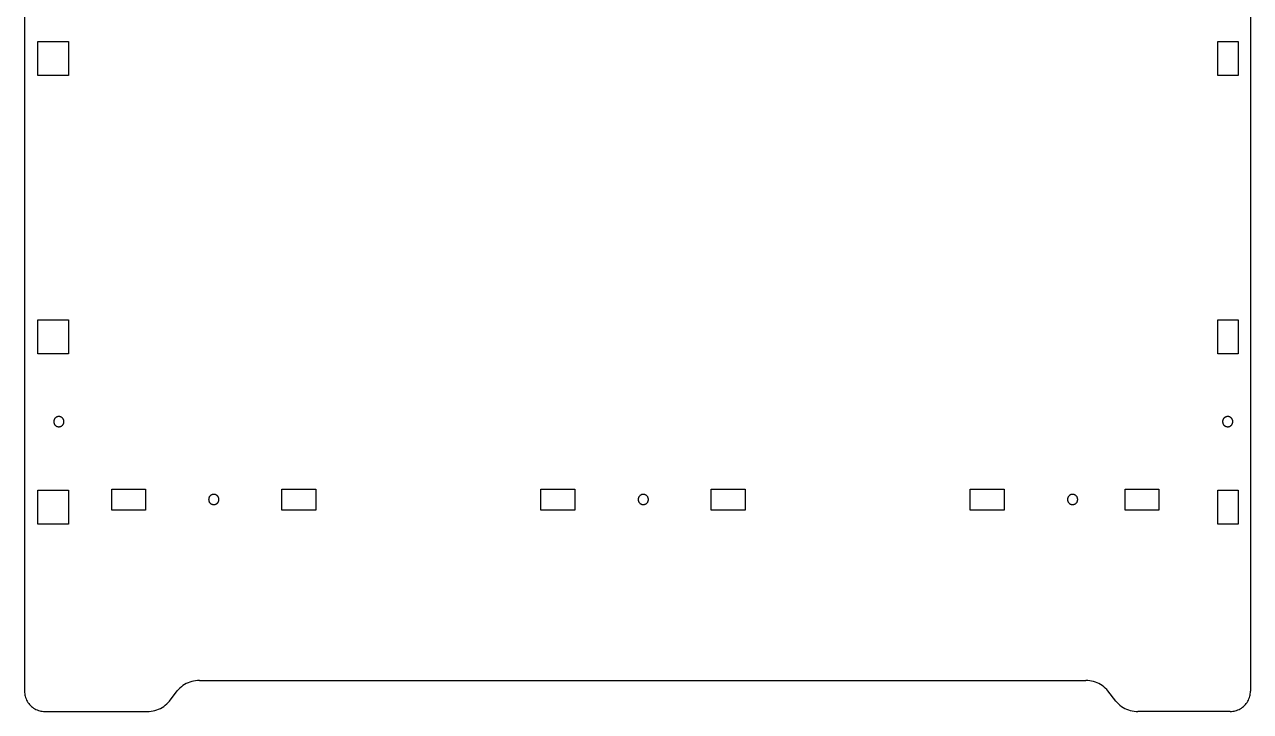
# Model space of a CAD drawing. Header units: metres. Extents: x 1293 to 1656, y -3 to 2553.
# Drawn here: x 1296.5 to 1656.5, y 1248.2 to 1449.9 of the extents above; entities that cross this region are included whole.
import ezdxf

# ---------------------------------------------------------------- set-up
doc = ezdxf.new("R2010")
doc.units = ezdxf.units.M

msp = doc.modelspace()

# ---------------------------------------------------------------- linework, layer by layer
at = {"layer": '6mm'}
for p, q in [((1296.46, 1635.51), (1296.46, 1254.2)), ((1656.46, 1635.51), (1656.46, 1254.2)), ((1300.34, 1444.92), (1309.34, 1444.92)), ((1300.34, 1434.92), (1300.34, 1444.92)), ((1309.34, 1444.92), (1309.34, 1434.92)), ((1646.84, 1444.92), (1652.86, 1444.92)), ((1646.84, 1434.92), (1646.84, 1444.92)), ((1652.86, 1444.92), (1652.86, 1434.92)), ((1309.34, 1434.92), (1300.34, 1434.92)), ((1652.86, 1434.92), (1646.84, 1434.92)), ((1300.34, 1363.19), (1309.34, 1363.19)), ((1300.34, 1353.19), (1300.34, 1363.19)), ((1309.34, 1363.19), (1309.34, 1353.19)), ((1646.84, 1363.19), (1652.86, 1363.19)), ((1646.84, 1353.19), (1646.84, 1363.19)), ((1652.86, 1363.19), (1652.86, 1353.19)), ((1309.34, 1353.19), (1300.34, 1353.19)), ((1652.86, 1353.19), (1646.84, 1353.19)), ((1305.05, 1333.38), (1305.04, 1333.28)), ((1305.04, 1333.28), (1305.05, 1333.18)), ((1305.07, 1333.57), (1305.05, 1333.48)), ((1305.05, 1333.48), (1305.05, 1333.38)), ((1305.05, 1333.18), (1305.05, 1333.09)), ((1305.05, 1333.09), (1305.07, 1332.99)), ((1305.09, 1333.67), (1305.07, 1333.57)), ((1305.07, 1332.99), (1305.09, 1332.89)), ((1305.12, 1333.76), (1305.09, 1333.67)), ((1305.09, 1332.89), (1305.12, 1332.8)), ((1305.16, 1333.86), (1305.12, 1333.76)), ((1305.12, 1332.8), (1305.16, 1332.71)), ((1305.2, 1333.94), (1305.16, 1333.86)), ((1305.16, 1332.71), (1305.2, 1332.62)), ((1305.24, 1334.03), (1305.2, 1333.94)), ((1305.2, 1332.62), (1305.24, 1332.53)), ((1305.29, 1334.11), (1305.24, 1334.03)), ((1305.24, 1332.53), (1305.29, 1332.45)), ((1305.35, 1334.19), (1305.29, 1334.11)), ((1305.29, 1332.45), (1305.35, 1332.37)), ((1305.41, 1334.27), (1305.35, 1334.19)), ((1305.35, 1332.37), (1305.41, 1332.29)), ((1305.48, 1334.34), (1305.41, 1334.27)), ((1305.41, 1332.29), (1305.48, 1332.22)), ((1305.55, 1334.41), (1305.48, 1334.34)), ((1305.48, 1332.22), (1305.55, 1332.15)), ((1305.63, 1334.47), (1305.55, 1334.41)), ((1305.55, 1332.15), (1305.63, 1332.09)), ((1305.71, 1334.53), (1305.63, 1334.47)), ((1305.63, 1332.09), (1305.71, 1332.03)), ((1305.79, 1334.58), (1305.71, 1334.53)), ((1305.71, 1332.03), (1305.79, 1331.98)), ((1305.88, 1334.63), (1305.79, 1334.58)), ((1305.97, 1334.67), (1305.88, 1334.63)), ((1306.06, 1334.7), (1305.97, 1334.67)), ((1306.15, 1334.73), (1306.06, 1334.7)), ((1306.25, 1334.75), (1306.15, 1334.73)), ((1306.35, 1334.77), (1306.25, 1334.75)), ((1306.44, 1334.78), (1306.35, 1334.77)), ((1306.54, 1334.78), (1306.44, 1334.78)), ((1306.64, 1334.78), (1306.54, 1334.78)), ((1306.74, 1334.77), (1306.64, 1334.78)), ((1306.83, 1334.75), (1306.74, 1334.77)), ((1306.93, 1334.73), (1306.83, 1334.75)), ((1307.02, 1334.7), (1306.93, 1334.73)), ((1307.12, 1334.67), (1307.02, 1334.7)), ((1307.21, 1334.63), (1307.12, 1334.67)), ((1307.29, 1334.58), (1307.21, 1334.63)), ((1307.38, 1334.53), (1307.29, 1334.58)), ((1307.29, 1331.98), (1307.38, 1332.03)), ((1307.46, 1334.47), (1307.38, 1334.53)), ((1307.38, 1332.03), (1307.46, 1332.09)), ((1307.53, 1334.41), (1307.46, 1334.47)), ((1307.46, 1332.09), (1307.53, 1332.15)), ((1307.6, 1334.34), (1307.53, 1334.41)), ((1307.53, 1332.15), (1307.6, 1332.22)), ((1307.67, 1334.27), (1307.6, 1334.34)), ((1307.6, 1332.22), (1307.67, 1332.29)), ((1307.73, 1334.19), (1307.67, 1334.27)), ((1307.67, 1332.29), (1307.73, 1332.37)), ((1307.79, 1334.11), (1307.73, 1334.19)), ((1307.73, 1332.37), (1307.79, 1332.45)), ((1307.84, 1334.03), (1307.79, 1334.11)), ((1307.79, 1332.45), (1307.84, 1332.53)), ((1307.89, 1333.94), (1307.84, 1334.03)), ((1307.84, 1332.53), (1307.89, 1332.62)), ((1307.93, 1333.86), (1307.89, 1333.94)), ((1307.89, 1332.62), (1307.93, 1332.71)), ((1307.96, 1333.76), (1307.93, 1333.86)), ((1307.93, 1332.71), (1307.96, 1332.8)), ((1307.99, 1333.67), (1307.96, 1333.76)), ((1307.96, 1332.8), (1307.99, 1332.89)), ((1308.01, 1333.57), (1307.99, 1333.67)), ((1307.99, 1332.89), (1308.01, 1332.99)), ((1308.03, 1333.48), (1308.01, 1333.57)), ((1308.01, 1332.99), (1308.03, 1333.09)), ((1308.04, 1333.38), (1308.03, 1333.48)), ((1308.03, 1333.09), (1308.04, 1333.18)), ((1308.04, 1333.28), (1308.04, 1333.38)), ((1308.04, 1333.18), (1308.04, 1333.28)), ((1648.28, 1333.48), (1648.27, 1333.38)), ((1648.27, 1333.38), (1648.27, 1333.28)), ((1648.27, 1333.28), (1648.27, 1333.18)), ((1648.27, 1333.18), (1648.28, 1333.09)), ((1648.3, 1333.57), (1648.28, 1333.48)), ((1648.28, 1333.09), (1648.3, 1332.99)), ((1648.32, 1333.67), (1648.3, 1333.57)), ((1648.3, 1332.99), (1648.32, 1332.89)), ((1648.35, 1333.76), (1648.32, 1333.67)), ((1648.32, 1332.89), (1648.35, 1332.8)), ((1648.39, 1333.86), (1648.35, 1333.76)), ((1648.35, 1332.8), (1648.39, 1332.71)), ((1648.43, 1333.94), (1648.39, 1333.86)), ((1648.39, 1332.71), (1648.43, 1332.62)), ((1648.47, 1334.03), (1648.43, 1333.94)), ((1648.43, 1332.62), (1648.47, 1332.53)), ((1648.52, 1334.11), (1648.47, 1334.03)), ((1648.47, 1332.53), (1648.52, 1332.45)), ((1648.58, 1334.19), (1648.52, 1334.11)), ((1648.52, 1332.45), (1648.58, 1332.37)), ((1648.64, 1334.27), (1648.58, 1334.19)), ((1648.58, 1332.37), (1648.64, 1332.29)), ((1648.71, 1334.34), (1648.64, 1334.27)), ((1648.64, 1332.29), (1648.71, 1332.22)), ((1648.78, 1334.41), (1648.71, 1334.34)), ((1648.71, 1332.22), (1648.78, 1332.15)), ((1648.86, 1334.47), (1648.78, 1334.41)), ((1648.78, 1332.15), (1648.86, 1332.09)), ((1648.94, 1334.53), (1648.86, 1334.47)), ((1648.86, 1332.09), (1648.94, 1332.03)), ((1649.02, 1334.58), (1648.94, 1334.53)), ((1648.94, 1332.03), (1649.02, 1331.98)), ((1649.11, 1334.63), (1649.02, 1334.58)), ((1649.2, 1334.67), (1649.11, 1334.63)), ((1649.29, 1334.7), (1649.2, 1334.67)), ((1649.38, 1334.73), (1649.29, 1334.7)), ((1649.48, 1334.75), (1649.38, 1334.73)), ((1649.58, 1334.77), (1649.48, 1334.75)), ((1649.67, 1334.78), (1649.58, 1334.77)), ((1649.77, 1334.78), (1649.67, 1334.78)), ((1649.87, 1334.78), (1649.77, 1334.78)), ((1649.97, 1334.77), (1649.87, 1334.78)), ((1650.06, 1334.75), (1649.97, 1334.77)), ((1650.16, 1334.73), (1650.06, 1334.75)), ((1650.25, 1334.7), (1650.16, 1334.73)), ((1650.35, 1334.67), (1650.25, 1334.7)), ((1650.43, 1334.63), (1650.35, 1334.67)), ((1650.52, 1334.58), (1650.43, 1334.63)), ((1650.6, 1334.53), (1650.52, 1334.58)), ((1650.52, 1331.98), (1650.6, 1332.03)), ((1650.68, 1334.47), (1650.6, 1334.53)), ((1650.6, 1332.03), (1650.68, 1332.09)), ((1650.76, 1334.41), (1650.68, 1334.47)), ((1650.68, 1332.09), (1650.76, 1332.15)), ((1650.83, 1334.34), (1650.76, 1334.41)), ((1650.76, 1332.15), (1650.83, 1332.22)), ((1650.9, 1334.27), (1650.83, 1334.34)), ((1650.83, 1332.22), (1650.9, 1332.29)), ((1650.96, 1334.19), (1650.9, 1334.27)), ((1650.9, 1332.29), (1650.96, 1332.37)), ((1651.02, 1334.11), (1650.96, 1334.19)), ((1650.96, 1332.37), (1651.02, 1332.45)), ((1651.07, 1334.03), (1651.02, 1334.11)), ((1651.02, 1332.45), (1651.07, 1332.53)), ((1651.12, 1333.94), (1651.07, 1334.03)), ((1651.07, 1332.53), (1651.12, 1332.62)), ((1651.16, 1333.86), (1651.12, 1333.94)), ((1651.12, 1332.62), (1651.16, 1332.71)), ((1651.19, 1333.76), (1651.16, 1333.86)), ((1651.16, 1332.71), (1651.19, 1332.8)), ((1651.22, 1333.67), (1651.19, 1333.76)), ((1651.19, 1332.8), (1651.22, 1332.89)), ((1651.24, 1333.57), (1651.22, 1333.67)), ((1651.22, 1332.89), (1651.24, 1332.99)), ((1651.26, 1333.48), (1651.24, 1333.57)), ((1651.24, 1332.99), (1651.26, 1333.09)), ((1651.27, 1333.38), (1651.26, 1333.48)), ((1651.26, 1333.09), (1651.27, 1333.18)), ((1651.27, 1333.28), (1651.27, 1333.38)), ((1651.27, 1333.18), (1651.27, 1333.28)), ((1305.79, 1331.98), (1305.88, 1331.94)), ((1305.88, 1331.94), (1305.97, 1331.9)), ((1305.97, 1331.9), (1306.06, 1331.86)), ((1306.06, 1331.86), (1306.15, 1331.83)), ((1306.15, 1331.83), (1306.25, 1331.81)), ((1306.25, 1331.81), (1306.35, 1331.79)), ((1306.35, 1331.79), (1306.44, 1331.78)), ((1306.44, 1331.78), (1306.54, 1331.78)), ((1306.54, 1331.78), (1306.64, 1331.78)), ((1306.64, 1331.78), (1306.74, 1331.79)), ((1306.74, 1331.79), (1306.83, 1331.81)), ((1306.83, 1331.81), (1306.93, 1331.83)), ((1306.93, 1331.83), (1307.02, 1331.86)), ((1307.02, 1331.86), (1307.12, 1331.9)), ((1307.12, 1331.9), (1307.21, 1331.94)), ((1307.21, 1331.94), (1307.29, 1331.98)), ((1649.02, 1331.98), (1649.11, 1331.94)), ((1649.11, 1331.94), (1649.2, 1331.9)), ((1649.2, 1331.9), (1649.29, 1331.86)), ((1649.29, 1331.86), (1649.38, 1331.83)), ((1649.38, 1331.83), (1649.48, 1331.81)), ((1649.48, 1331.81), (1649.58, 1331.79)), ((1649.58, 1331.79), (1649.67, 1331.78)), ((1649.67, 1331.78), (1649.77, 1331.78)), ((1649.77, 1331.78), (1649.87, 1331.78)), ((1649.87, 1331.78), (1649.97, 1331.79)), ((1649.97, 1331.79), (1650.06, 1331.81)), ((1650.06, 1331.81), (1650.16, 1331.83)), ((1650.16, 1331.83), (1650.25, 1331.86)), ((1650.25, 1331.86), (1650.35, 1331.9)), ((1650.35, 1331.9), (1650.43, 1331.94)), ((1650.43, 1331.94), (1650.52, 1331.98)), ((1300.34, 1313.19), (1309.34, 1313.19)), ((1300.34, 1303.19), (1300.34, 1313.19)), ((1309.34, 1313.19), (1309.34, 1303.19)), ((1322.12, 1313.49), (1331.97, 1313.49)), ((1322.12, 1307.29), (1322.12, 1313.49)), ((1331.97, 1313.49), (1331.97, 1307.29)), ((1350.54, 1310.53), (1350.53, 1310.43)), ((1350.53, 1310.43), (1350.54, 1310.33)), ((1350.55, 1310.62), (1350.54, 1310.53)), ((1350.56, 1310.72), (1350.55, 1310.62)), ((1350.58, 1310.82), (1350.56, 1310.72)), ((1350.61, 1310.91), (1350.58, 1310.82)), ((1350.65, 1311), (1350.61, 1310.91)), ((1350.69, 1311.09), (1350.65, 1311)), ((1350.73, 1311.18), (1350.69, 1311.09)), ((1350.79, 1311.26), (1350.73, 1311.18)), ((1350.84, 1311.34), (1350.79, 1311.26)), ((1350.91, 1311.42), (1350.84, 1311.34)), ((1350.97, 1311.49), (1350.91, 1311.42)), ((1351.04, 1311.56), (1350.97, 1311.49)), ((1351.12, 1311.62), (1351.04, 1311.56)), ((1351.2, 1311.67), (1351.12, 1311.62)), ((1351.28, 1311.73), (1351.2, 1311.67)), ((1351.37, 1311.77), (1351.28, 1311.73)), ((1351.46, 1311.81), (1351.37, 1311.77)), ((1351.55, 1311.85), (1351.46, 1311.81)), ((1351.65, 1311.88), (1351.55, 1311.85)), ((1351.74, 1311.9), (1351.65, 1311.88)), ((1351.84, 1311.91), (1351.74, 1311.9)), ((1351.94, 1311.92), (1351.84, 1311.91)), ((1352.03, 1311.93), (1351.94, 1311.92)), ((1352.13, 1311.92), (1352.03, 1311.93)), ((1352.23, 1311.91), (1352.13, 1311.92)), ((1352.33, 1311.9), (1352.23, 1311.91)), ((1352.42, 1311.88), (1352.33, 1311.9)), ((1352.52, 1311.85), (1352.42, 1311.88)), ((1352.61, 1311.81), (1352.52, 1311.85)), ((1352.7, 1311.77), (1352.61, 1311.81)), ((1352.78, 1311.73), (1352.7, 1311.77)), ((1352.87, 1311.67), (1352.78, 1311.73)), ((1352.95, 1311.62), (1352.87, 1311.67)), ((1353.02, 1311.56), (1352.95, 1311.62)), ((1353.09, 1311.49), (1353.02, 1311.56)), ((1353.16, 1311.42), (1353.09, 1311.49)), ((1353.22, 1311.34), (1353.16, 1311.42)), ((1353.28, 1311.26), (1353.22, 1311.34)), ((1353.33, 1311.18), (1353.28, 1311.26)), ((1353.38, 1311.09), (1353.33, 1311.18)), ((1353.42, 1311), (1353.38, 1311.09)), ((1353.45, 1310.91), (1353.42, 1311)), ((1353.48, 1310.82), (1353.45, 1310.91)), ((1353.51, 1310.72), (1353.48, 1310.82)), ((1353.52, 1310.62), (1353.51, 1310.72)), ((1353.53, 1310.53), (1353.52, 1310.62)), ((1353.53, 1310.43), (1353.53, 1310.53)), ((1353.53, 1310.33), (1353.53, 1310.43)), ((1372.02, 1313.49), (1381.97, 1313.49)), ((1372.02, 1307.29), (1372.02, 1313.49)), ((1381.97, 1313.49), (1381.97, 1307.29)), ((1448.09, 1313.49), (1458.06, 1313.49)), ((1448.09, 1307.29), (1448.09, 1313.49)), ((1458.06, 1313.49), (1458.06, 1307.29)), ((1476.67, 1310.62), (1476.66, 1310.53)), ((1476.66, 1310.53), (1476.66, 1310.43)), ((1476.66, 1310.43), (1476.66, 1310.33)), ((1476.69, 1310.72), (1476.67, 1310.62)), ((1476.71, 1310.82), (1476.69, 1310.72)), ((1476.74, 1310.91), (1476.71, 1310.82)), ((1476.77, 1311), (1476.74, 1310.91)), ((1476.81, 1311.09), (1476.77, 1311)), ((1476.86, 1311.18), (1476.81, 1311.09)), ((1476.91, 1311.26), (1476.86, 1311.18)), ((1476.97, 1311.34), (1476.91, 1311.26)), ((1477.03, 1311.42), (1476.97, 1311.34)), ((1477.1, 1311.49), (1477.03, 1311.42)), ((1477.17, 1311.56), (1477.1, 1311.49)), ((1477.25, 1311.62), (1477.17, 1311.56)), ((1477.33, 1311.67), (1477.25, 1311.62)), ((1477.41, 1311.73), (1477.33, 1311.67)), ((1477.5, 1311.77), (1477.41, 1311.73)), ((1477.59, 1311.81), (1477.5, 1311.77)), ((1477.68, 1311.85), (1477.59, 1311.81)), ((1477.77, 1311.88), (1477.68, 1311.85)), ((1477.87, 1311.9), (1477.77, 1311.88)), ((1477.96, 1311.91), (1477.87, 1311.9)), ((1478.06, 1311.92), (1477.96, 1311.91)), ((1478.16, 1311.93), (1478.06, 1311.92)), ((1478.26, 1311.92), (1478.16, 1311.93)), ((1478.35, 1311.91), (1478.26, 1311.92)), ((1478.45, 1311.9), (1478.35, 1311.91)), ((1478.55, 1311.88), (1478.45, 1311.9)), ((1478.64, 1311.85), (1478.55, 1311.88)), ((1478.73, 1311.81), (1478.64, 1311.85)), ((1478.82, 1311.77), (1478.73, 1311.81)), ((1478.91, 1311.73), (1478.82, 1311.77)), ((1478.99, 1311.67), (1478.91, 1311.73)), ((1479.07, 1311.62), (1478.99, 1311.67)), ((1479.15, 1311.56), (1479.07, 1311.62)), ((1479.22, 1311.49), (1479.15, 1311.56)), ((1479.29, 1311.42), (1479.22, 1311.49)), ((1479.35, 1311.34), (1479.29, 1311.42)), ((1479.41, 1311.26), (1479.35, 1311.34)), ((1479.46, 1311.18), (1479.41, 1311.26)), ((1479.5, 1311.09), (1479.46, 1311.18)), ((1479.54, 1311), (1479.5, 1311.09)), ((1479.58, 1310.91), (1479.54, 1311)), ((1479.61, 1310.82), (1479.58, 1310.91)), ((1479.63, 1310.72), (1479.61, 1310.82)), ((1479.65, 1310.62), (1479.63, 1310.72)), ((1479.66, 1310.53), (1479.65, 1310.62)), ((1479.66, 1310.43), (1479.66, 1310.53)), ((1479.66, 1310.33), (1479.66, 1310.43)), ((1498.09, 1313.49), (1508.06, 1313.49)), ((1498.09, 1307.29), (1498.09, 1313.49)), ((1508.06, 1313.49), (1508.06, 1307.29)), ((1574.16, 1313.49), (1584.16, 1313.49)), ((1574.16, 1307.29), (1574.16, 1313.49)), ((1584.16, 1313.49), (1584.16, 1307.29)), ((1602.74, 1310.62), (1602.73, 1310.53)), ((1602.73, 1310.53), (1602.73, 1310.43)), ((1602.73, 1310.43), (1602.73, 1310.33)), ((1602.76, 1310.72), (1602.74, 1310.62)), ((1602.78, 1310.82), (1602.76, 1310.72)), ((1602.81, 1310.91), (1602.78, 1310.82)), ((1602.84, 1311), (1602.81, 1310.91)), ((1602.88, 1311.09), (1602.84, 1311)), ((1602.93, 1311.18), (1602.88, 1311.09)), ((1602.98, 1311.26), (1602.93, 1311.18)), ((1603.04, 1311.34), (1602.98, 1311.26)), ((1603.1, 1311.42), (1603.04, 1311.34)), ((1603.17, 1311.49), (1603.1, 1311.42)), ((1603.24, 1311.56), (1603.17, 1311.49)), ((1603.31, 1311.62), (1603.24, 1311.56)), ((1603.39, 1311.67), (1603.31, 1311.62)), ((1603.48, 1311.73), (1603.39, 1311.67)), ((1603.56, 1311.77), (1603.48, 1311.73)), ((1603.65, 1311.81), (1603.56, 1311.77)), ((1603.74, 1311.85), (1603.65, 1311.81)), ((1603.84, 1311.88), (1603.74, 1311.85)), ((1603.93, 1311.9), (1603.84, 1311.88)), ((1604.03, 1311.91), (1603.93, 1311.9)), ((1604.13, 1311.92), (1604.03, 1311.91)), ((1604.23, 1311.93), (1604.13, 1311.92)), ((1604.32, 1311.92), (1604.23, 1311.93)), ((1604.42, 1311.91), (1604.32, 1311.92)), ((1604.52, 1311.9), (1604.42, 1311.91)), ((1604.61, 1311.88), (1604.52, 1311.9)), ((1604.71, 1311.85), (1604.61, 1311.88)), ((1604.8, 1311.81), (1604.71, 1311.85)), ((1604.89, 1311.77), (1604.8, 1311.81)), ((1604.98, 1311.73), (1604.89, 1311.77)), ((1605.06, 1311.67), (1604.98, 1311.73)), ((1605.14, 1311.62), (1605.06, 1311.67)), ((1605.22, 1311.56), (1605.14, 1311.62)), ((1605.29, 1311.49), (1605.22, 1311.56)), ((1605.35, 1311.42), (1605.29, 1311.49)), ((1605.42, 1311.34), (1605.35, 1311.42)), ((1605.47, 1311.26), (1605.42, 1311.34)), ((1605.53, 1311.18), (1605.47, 1311.26)), ((1605.57, 1311.09), (1605.53, 1311.18)), ((1605.61, 1311), (1605.57, 1311.09)), ((1605.65, 1310.91), (1605.61, 1311)), ((1605.68, 1310.82), (1605.65, 1310.91)), ((1605.7, 1310.72), (1605.68, 1310.82)), ((1605.71, 1310.62), (1605.7, 1310.72)), ((1605.72, 1310.53), (1605.71, 1310.62)), ((1605.73, 1310.43), (1605.72, 1310.53)), ((1605.72, 1310.33), (1605.73, 1310.43)), ((1619.69, 1313.49), (1629.54, 1313.49)), ((1619.69, 1307.29), (1619.69, 1313.49)), ((1629.54, 1313.49), (1629.54, 1307.29)), ((1646.84, 1313.19), (1652.86, 1313.19)), ((1646.84, 1303.19), (1646.84, 1313.19)), ((1652.86, 1313.19), (1652.86, 1303.19)), ((1331.97, 1307.29), (1322.12, 1307.29)), ((1350.54, 1310.33), (1350.55, 1310.23)), ((1350.55, 1310.23), (1350.56, 1310.13)), ((1350.56, 1310.13), (1350.58, 1310.04)), ((1350.58, 1310.04), (1350.61, 1309.95)), ((1350.61, 1309.95), (1350.65, 1309.85)), ((1350.65, 1309.85), (1350.69, 1309.76)), ((1350.69, 1309.76), (1350.73, 1309.68)), ((1350.73, 1309.68), (1350.79, 1309.59)), ((1350.79, 1309.59), (1350.84, 1309.51)), ((1350.84, 1309.51), (1350.91, 1309.44)), ((1350.91, 1309.44), (1350.97, 1309.37)), ((1350.97, 1309.37), (1351.04, 1309.3)), ((1351.04, 1309.3), (1351.12, 1309.24)), ((1351.12, 1309.24), (1351.2, 1309.18)), ((1351.2, 1309.18), (1351.28, 1309.13)), ((1351.28, 1309.13), (1351.37, 1309.08)), ((1351.37, 1309.08), (1351.46, 1309.04)), ((1351.46, 1309.04), (1351.55, 1309.01)), ((1351.55, 1309.01), (1351.65, 1308.98)), ((1351.65, 1308.98), (1351.74, 1308.96)), ((1351.74, 1308.96), (1351.84, 1308.94)), ((1351.84, 1308.94), (1351.94, 1308.93)), ((1351.94, 1308.93), (1352.03, 1308.93)), ((1352.03, 1308.93), (1352.13, 1308.93)), ((1352.13, 1308.93), (1352.23, 1308.94)), ((1352.23, 1308.94), (1352.33, 1308.96)), ((1352.33, 1308.96), (1352.42, 1308.98)), ((1352.42, 1308.98), (1352.52, 1309.01)), ((1352.52, 1309.01), (1352.61, 1309.04)), ((1352.61, 1309.04), (1352.7, 1309.08)), ((1352.7, 1309.08), (1352.78, 1309.13)), ((1352.78, 1309.13), (1352.87, 1309.18)), ((1352.87, 1309.18), (1352.95, 1309.24)), ((1352.95, 1309.24), (1353.02, 1309.3)), ((1353.02, 1309.3), (1353.09, 1309.37)), ((1353.09, 1309.37), (1353.16, 1309.44)), ((1353.16, 1309.44), (1353.22, 1309.51)), ((1353.22, 1309.51), (1353.28, 1309.59)), ((1353.28, 1309.59), (1353.33, 1309.68)), ((1353.33, 1309.68), (1353.38, 1309.76)), ((1353.38, 1309.76), (1353.42, 1309.85)), ((1353.42, 1309.85), (1353.45, 1309.95)), ((1353.45, 1309.95), (1353.48, 1310.04)), ((1353.48, 1310.04), (1353.51, 1310.13)), ((1353.51, 1310.13), (1353.52, 1310.23)), ((1353.52, 1310.23), (1353.53, 1310.33)), ((1381.97, 1307.29), (1372.02, 1307.29)), ((1458.06, 1307.29), (1448.09, 1307.29)), ((1476.66, 1310.33), (1476.67, 1310.23)), ((1476.67, 1310.23), (1476.69, 1310.13)), ((1476.69, 1310.13), (1476.71, 1310.04)), ((1476.71, 1310.04), (1476.74, 1309.95)), ((1476.74, 1309.95), (1476.77, 1309.85)), ((1476.77, 1309.85), (1476.81, 1309.76)), ((1476.81, 1309.76), (1476.86, 1309.68)), ((1476.86, 1309.68), (1476.91, 1309.59)), ((1476.91, 1309.59), (1476.97, 1309.51)), ((1476.97, 1309.51), (1477.03, 1309.44)), ((1477.03, 1309.44), (1477.1, 1309.37)), ((1477.1, 1309.37), (1477.17, 1309.3)), ((1477.17, 1309.3), (1477.25, 1309.24)), ((1477.25, 1309.24), (1477.33, 1309.18)), ((1477.33, 1309.18), (1477.41, 1309.13)), ((1477.41, 1309.13), (1477.5, 1309.08)), ((1477.5, 1309.08), (1477.59, 1309.04)), ((1477.59, 1309.04), (1477.68, 1309.01)), ((1477.68, 1309.01), (1477.77, 1308.98)), ((1477.77, 1308.98), (1477.87, 1308.96)), ((1477.87, 1308.96), (1477.96, 1308.94)), ((1477.96, 1308.94), (1478.06, 1308.93)), ((1478.06, 1308.93), (1478.16, 1308.93)), ((1478.16, 1308.93), (1478.26, 1308.93)), ((1478.26, 1308.93), (1478.35, 1308.94)), ((1478.35, 1308.94), (1478.45, 1308.96)), ((1478.45, 1308.96), (1478.55, 1308.98)), ((1478.55, 1308.98), (1478.64, 1309.01)), ((1478.64, 1309.01), (1478.73, 1309.04)), ((1478.73, 1309.04), (1478.82, 1309.08)), ((1478.82, 1309.08), (1478.91, 1309.13)), ((1478.91, 1309.13), (1478.99, 1309.18)), ((1478.99, 1309.18), (1479.07, 1309.24)), ((1479.07, 1309.24), (1479.15, 1309.3)), ((1479.15, 1309.3), (1479.22, 1309.37)), ((1479.22, 1309.37), (1479.29, 1309.44)), ((1479.29, 1309.44), (1479.35, 1309.51)), ((1479.35, 1309.51), (1479.41, 1309.59)), ((1479.41, 1309.59), (1479.46, 1309.68)), ((1479.46, 1309.68), (1479.5, 1309.76)), ((1479.5, 1309.76), (1479.54, 1309.85)), ((1479.54, 1309.85), (1479.58, 1309.95)), ((1479.58, 1309.95), (1479.61, 1310.04)), ((1479.61, 1310.04), (1479.63, 1310.13)), ((1479.63, 1310.13), (1479.65, 1310.23)), ((1479.65, 1310.23), (1479.66, 1310.33)), ((1508.06, 1307.29), (1498.09, 1307.29)), ((1584.16, 1307.29), (1574.16, 1307.29)), ((1602.73, 1310.33), (1602.74, 1310.23)), ((1602.74, 1310.23), (1602.76, 1310.13)), ((1602.76, 1310.13), (1602.78, 1310.04)), ((1602.78, 1310.04), (1602.81, 1309.95)), ((1602.81, 1309.95), (1602.84, 1309.85)), ((1602.84, 1309.85), (1602.88, 1309.76)), ((1602.88, 1309.76), (1602.93, 1309.68)), ((1602.93, 1309.68), (1602.98, 1309.59)), ((1602.98, 1309.59), (1603.04, 1309.51)), ((1603.04, 1309.51), (1603.1, 1309.44)), ((1603.1, 1309.44), (1603.17, 1309.37)), ((1603.17, 1309.37), (1603.24, 1309.3)), ((1603.24, 1309.3), (1603.31, 1309.24)), ((1603.31, 1309.24), (1603.39, 1309.18)), ((1603.39, 1309.18), (1603.48, 1309.13)), ((1603.48, 1309.13), (1603.56, 1309.08)), ((1603.56, 1309.08), (1603.65, 1309.04)), ((1603.65, 1309.04), (1603.74, 1309.01)), ((1603.74, 1309.01), (1603.84, 1308.98)), ((1603.84, 1308.98), (1603.93, 1308.96)), ((1603.93, 1308.96), (1604.03, 1308.94)), ((1604.03, 1308.94), (1604.13, 1308.93)), ((1604.13, 1308.93), (1604.23, 1308.93)), ((1604.23, 1308.93), (1604.32, 1308.93)), ((1604.32, 1308.93), (1604.42, 1308.94)), ((1604.42, 1308.94), (1604.52, 1308.96)), ((1604.52, 1308.96), (1604.61, 1308.98)), ((1604.61, 1308.98), (1604.71, 1309.01)), ((1604.71, 1309.01), (1604.8, 1309.04)), ((1604.8, 1309.04), (1604.89, 1309.08)), ((1604.89, 1309.08), (1604.98, 1309.13)), ((1604.98, 1309.13), (1605.06, 1309.18)), ((1605.06, 1309.18), (1605.14, 1309.24)), ((1605.14, 1309.24), (1605.22, 1309.3)), ((1605.22, 1309.3), (1605.29, 1309.37)), ((1605.29, 1309.37), (1605.35, 1309.44)), ((1605.35, 1309.44), (1605.42, 1309.51)), ((1605.42, 1309.51), (1605.47, 1309.59)), ((1605.47, 1309.59), (1605.53, 1309.68)), ((1605.53, 1309.68), (1605.57, 1309.76)), ((1605.57, 1309.76), (1605.61, 1309.85)), ((1605.61, 1309.85), (1605.65, 1309.95)), ((1605.65, 1309.95), (1605.68, 1310.04)), ((1605.68, 1310.04), (1605.7, 1310.13)), ((1605.7, 1310.13), (1605.71, 1310.23)), ((1605.71, 1310.23), (1605.72, 1310.33)), ((1629.54, 1307.29), (1619.69, 1307.29)), ((1309.34, 1303.19), (1300.34, 1303.19)), ((1652.86, 1303.19), (1646.84, 1303.19)), ((1344.48, 1256.61), (1343.97, 1256.37)), ((1345.02, 1256.82), (1344.48, 1256.61)), ((1345.56, 1256.99), (1345.02, 1256.82)), ((1346.12, 1257.12), (1345.56, 1256.99)), ((1346.68, 1257.22), (1346.12, 1257.12)), ((1347.25, 1257.28), (1346.68, 1257.22)), ((1347.82, 1257.29), (1347.25, 1257.28)), ((1347.82, 1257.29), (1608.11, 1257.29)), ((1608.68, 1257.28), (1608.11, 1257.29)), ((1609.24, 1257.22), (1608.68, 1257.28)), ((1609.81, 1257.12), (1609.24, 1257.22)), ((1610.36, 1256.99), (1609.81, 1257.12)), ((1610.91, 1256.82), (1610.36, 1256.99)), ((1611.44, 1256.61), (1610.91, 1256.82)), ((1611.95, 1256.37), (1611.44, 1256.61)), ((1296.46, 1254.2), (1296.47, 1253.81)), ((1296.47, 1253.81), (1296.51, 1253.42)), ((1296.51, 1253.42), (1296.58, 1253.03)), ((1296.58, 1253.03), (1296.66, 1252.65)), ((1339.01, 1251.24), (1341.3, 1254.26)), ((1341.69, 1254.68), (1341.3, 1254.26)), ((1342.09, 1255.08), (1341.69, 1254.68)), ((1342.53, 1255.45), (1342.09, 1255.08)), ((1342.99, 1255.79), (1342.53, 1255.45)), ((1343.47, 1256.1), (1342.99, 1255.79)), ((1343.97, 1256.37), (1343.47, 1256.1)), ((1612.45, 1256.1), (1611.95, 1256.37)), ((1612.93, 1255.79), (1612.45, 1256.1)), ((1613.39, 1255.45), (1612.93, 1255.79)), ((1613.83, 1255.08), (1613.39, 1255.45)), ((1614.24, 1254.68), (1613.83, 1255.08)), ((1614.62, 1254.26), (1614.24, 1254.68)), ((1616.91, 1251.24), (1614.62, 1254.26)), ((1656.26, 1252.65), (1656.35, 1253.03)), ((1656.35, 1253.03), (1656.41, 1253.42)), ((1656.41, 1253.42), (1656.45, 1253.81)), ((1656.45, 1253.81), (1656.46, 1254.2)), ((1296.66, 1252.65), (1296.78, 1252.27)), ((1296.78, 1252.27), (1296.92, 1251.91)), ((1296.92, 1251.91), (1297.08, 1251.55)), ((1297.08, 1251.55), (1297.26, 1251.2)), ((1297.26, 1251.2), (1297.47, 1250.87)), ((1297.47, 1250.87), (1297.7, 1250.55)), ((1297.7, 1250.55), (1297.95, 1250.25)), ((1297.95, 1250.25), (1298.22, 1249.96)), ((1298.22, 1249.96), (1298.5, 1249.69)), ((1298.5, 1249.69), (1298.81, 1249.44)), ((1298.81, 1249.44), (1299.13, 1249.21)), ((1299.13, 1249.21), (1299.46, 1249.01)), ((1336.35, 1249.12), (1336.85, 1249.4)), ((1336.85, 1249.4), (1337.33, 1249.71)), ((1337.33, 1249.71), (1337.78, 1250.05)), ((1337.78, 1250.05), (1338.22, 1250.42)), ((1338.22, 1250.42), (1338.63, 1250.81)), ((1338.63, 1250.81), (1339.01, 1251.24)), ((1616.91, 1251.24), (1617.29, 1250.81)), ((1617.29, 1250.81), (1617.7, 1250.42)), ((1617.7, 1250.42), (1618.14, 1250.05)), ((1618.14, 1250.05), (1618.6, 1249.71)), ((1618.6, 1249.71), (1619.08, 1249.4)), ((1619.08, 1249.4), (1619.58, 1249.12)), ((1653.46, 1249.01), (1653.79, 1249.21)), ((1653.79, 1249.21), (1654.11, 1249.44)), ((1654.11, 1249.44), (1654.42, 1249.69)), ((1654.42, 1249.69), (1654.7, 1249.96)), ((1654.7, 1249.96), (1654.97, 1250.25)), ((1654.97, 1250.25), (1655.22, 1250.55)), ((1655.22, 1250.55), (1655.45, 1250.87)), ((1655.45, 1250.87), (1655.66, 1251.2)), ((1655.66, 1251.2), (1655.84, 1251.55)), ((1655.84, 1251.55), (1656, 1251.91)), ((1656, 1251.91), (1656.14, 1252.27)), ((1656.14, 1252.27), (1656.26, 1252.65)), ((1299.46, 1249.01), (1299.81, 1248.82)), ((1299.81, 1248.82), (1300.16, 1248.66)), ((1300.16, 1248.66), (1300.53, 1248.52)), ((1300.53, 1248.52), (1300.91, 1248.41)), ((1300.91, 1248.41), (1301.29, 1248.32)), ((1301.29, 1248.32), (1301.68, 1248.25)), ((1301.68, 1248.25), (1302.07, 1248.22)), ((1302.07, 1248.22), (1302.46, 1248.2)), ((1302.46, 1248.2), (1332.5, 1248.2)), ((1332.5, 1248.2), (1333.07, 1248.22)), ((1333.07, 1248.22), (1333.63, 1248.28)), ((1333.63, 1248.28), (1334.2, 1248.37)), ((1334.2, 1248.37), (1334.75, 1248.51)), ((1334.75, 1248.51), (1335.3, 1248.68)), ((1335.3, 1248.68), (1335.83, 1248.88)), ((1335.83, 1248.88), (1336.35, 1249.12)), ((1619.58, 1249.12), (1620.09, 1248.88)), ((1620.09, 1248.88), (1620.62, 1248.68)), ((1620.62, 1248.68), (1621.17, 1248.51)), ((1621.17, 1248.51), (1621.72, 1248.37)), ((1621.72, 1248.37), (1622.29, 1248.28)), ((1622.29, 1248.28), (1622.85, 1248.22)), ((1622.85, 1248.22), (1623.42, 1248.2)), ((1650.46, 1248.2), (1623.42, 1248.2)), ((1650.46, 1248.2), (1650.85, 1248.22)), ((1650.85, 1248.22), (1651.24, 1248.25)), ((1651.24, 1248.25), (1651.63, 1248.32)), ((1651.63, 1248.32), (1652.01, 1248.41)), ((1652.01, 1248.41), (1652.39, 1248.52)), ((1652.39, 1248.52), (1652.76, 1248.66)), ((1652.76, 1248.66), (1653.11, 1248.82)), ((1653.11, 1248.82), (1653.46, 1249.01))]:
    msp.add_line(p, q, dxfattribs=at)

doc.saveas('drawing.dxf')
